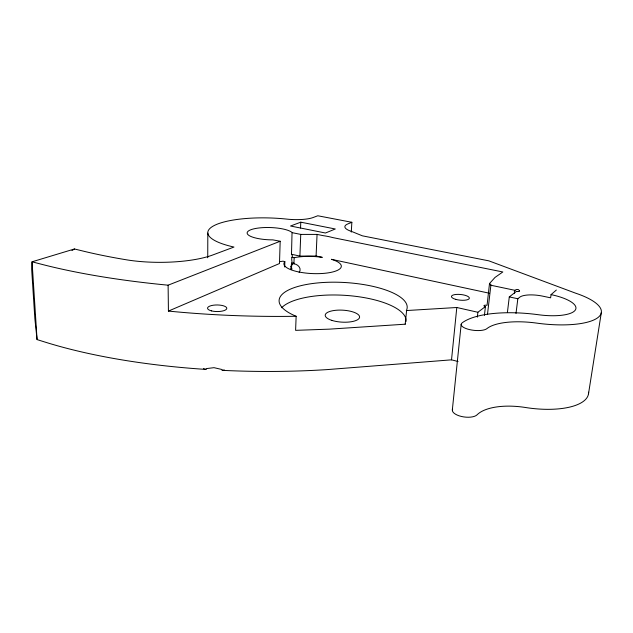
<?xml version="1.0" encoding="UTF-8"?>
<svg xmlns="http://www.w3.org/2000/svg" width="633" height="633" viewBox="0 0 633 633"><rect width="100%" height="100%" fill="white"/><g stroke="black" fill="none" stroke-linecap="round" stroke-linejoin="round"><path stroke-width="0.95" d="M207.735 257.766L207.814 233.094M280.174 241.252L168.109 285.182L168.425 311.08L279.485 263.526L280.174 241.252L272.847 239.875A23.017 6.148 1.9 0 1 247.511 234.107A23.017 6.148 1.9 0 1 264.539 227.556A23.017 6.148 1.9 0 1 292.042 232.477L291.496 254.268A22.82 6.599 1.8 0 1 291.948 257.338C291.148 260.123 292.644 261.999 291.694 263.51L293.214 263.431L291.678 263.557L291.473 264.151L291.133 269.666M284.684 267.007L284.858 261.69L282.991 261.16A22.82 6.599 1.8 0 1 279.968 261.619M299.14 272.443C302.06 268.621 297.953 264.127 293.918 263.826L294.147 257.71L291.948 257.338M405.191 324.199L406.679 309.846A64.139 21.514 3.2 0 0 323.558 282.484A64.139 21.514 3.2 0 0 296.141 316.271L295.603 330.347L329.231 329.152L405.191 324.199L405.571 323.455M300.548 228.038L300.778 222.183L335.308 228.988L325.457 233.015L290.515 226.013L300.778 222.183M294.147 257.71A28.746 8.561 2.6 0 1 321.184 257.196L322.284 257.354L316.089 256.025L299.907 256.096L300.746 234.408L292.264 232.683M316.089 256.025L317.062 234.408L300.746 234.408M351.283 232.089L351.853 222.286L317.806 215.766L313.05 217.546A23.231 5.721 2.3 0 1 286.899 219.121A62.089 16.608 1.9 0 0 213.899 225.696A62.089 16.608 1.9 0 0 233.988 247.052L212.68 255.004A65.326 17.961 -0.1 0 1 126.291 259.783A250.834 59.557 1.8 0 1 82.709 250.984L74.48 248.975L32.054 261.801L31.65 268.954L34.862 318.621L37.062 339.589L45.252 342.152A292.509 88.802 1.4 0 0 200.716 369.063L206.208 369.435A19.765 7.841 -0.1 0 1 203.47 368.62M224.383 369.973L221.969 370.329L226.179 370.527A292.509 88.802 1.4 0 0 327.158 369.601L451.519 359.837L456.797 307.503L477.875 312.267L485.416 306.578A2.31 0.744 6.2 0 1 484.087 305.486A2.31 0.744 6.2 0 1 487.054 305.343L489.507 283.552L495.03 277.42L502.831 271.968L332.491 237.525A28.991 7.976 2.6 0 0 323.305 235.674L317.062 234.408M452.334 409.907L461.172 324.325M477.337 317.157L477.875 312.267M484.427 315.408L485.416 306.578M487.473 314.482L490.955 284.668L489.507 283.552M507.397 312.56L509.288 296.917L516.409 291.386A2.374 0.72 6.6 0 0 519.416 291.251L519.566 290.879M514.597 293.229C512.849 289.7 518.49 288.039 519.566 290.792M515.998 313.47L517.834 298.744L519.804 297.17A18.42 5.673 7.1 0 1 542.608 296.133L550.623 297.819L551.058 294.622L556.344 290.041M588.516 393.75L601.35 312.425M291.884 265.385L291.212 265.314M71.972 250.526L74.48 248.975M351.853 222.286L347.881 223.908A24.212 6.227 3.5 0 0 351.837 231.536L362.369 235.824L488.882 260.859L575.579 293.166A60.467 18.761 7.2 0 1 597.94 317.568A60.467 18.761 7.2 0 1 536.784 323.123A50.743 17.55 7.7 0 0 486.896 328.638A13.372 4.589 6.2 0 1 469.575 329.611A13.372 4.589 6.2 0 1 462.153 322.862A78.832 27.314 7.7 0 1 538.461 314.736A35.306 10.943 7.2 0 0 575.389 309.925A35.306 10.943 7.2 0 0 551.058 294.622M206.208 368.62L214.001 367.67L221.977 369.514M291.473 264.151L292.683 263.953L291.504 264.072M291.33 264.744L292.224 264.618L291.346 264.641M406.299 310.558L456.797 307.503M291.045 267.086L291.631 267.363L291.053 266.81M168.425 311.08L175.119 311.721A297.55 77.527 1.6 0 0 296.141 316.271M293.38 262.98L293.934 263.043M490.781 285.23L514.953 290.318M509.288 296.917L517.834 298.744M489.467 293.245L331.383 259.308A28.746 8.561 2.6 0 1 336.93 270.576A28.746 8.561 2.6 0 1 301.166 272.412A28.746 8.561 2.6 0 1 284.858 261.69M291.496 254.268L299.907 256.096M451.519 359.837L458.07 361.506M291.75 262.909L293.918 263.826M37.062 339.589L32.054 261.801L40.472 263.993A299.907 72.13 1.7 0 0 168.109 285.182M281.661 307.733A63.798 22.282 3.2 0 1 353.285 296.062A63.798 22.282 3.2 0 1 406.038 321.469M452.635 408.981A12.921 5.547 7.2 0 0 461.378 416.459A12.921 5.547 7.2 0 0 477.108 414.789A48.986 21.15 9.1 0 1 525.564 407.51A58.568 22.772 8.4 0 0 588.595 392.183M291.678 266.232L291.093 266.366L291.678 266.232M291.892 268.954L291.101 269.27L291.892 268.954M291.678 268.044L291.045 268.257L291.678 268.044M455.689 299.346A8.989 2.849 5.6 0 0 469.362 298.214A8.989 2.849 5.6 0 0 456.195 294.432A8.989 2.849 5.6 0 0 455.689 299.346M211.485 310.89A9.645 3.3 0.4 0 0 226.749 308.659A9.645 3.3 0.4 0 0 213.234 305.225A9.645 3.3 0.4 0 0 211.485 310.89M331.763 320.353A17.21 5.998 3.2 0 0 359.409 317.869A17.21 5.998 3.2 0 0 336.044 310.265A17.21 5.998 3.2 0 0 331.763 320.353"/></g></svg>
